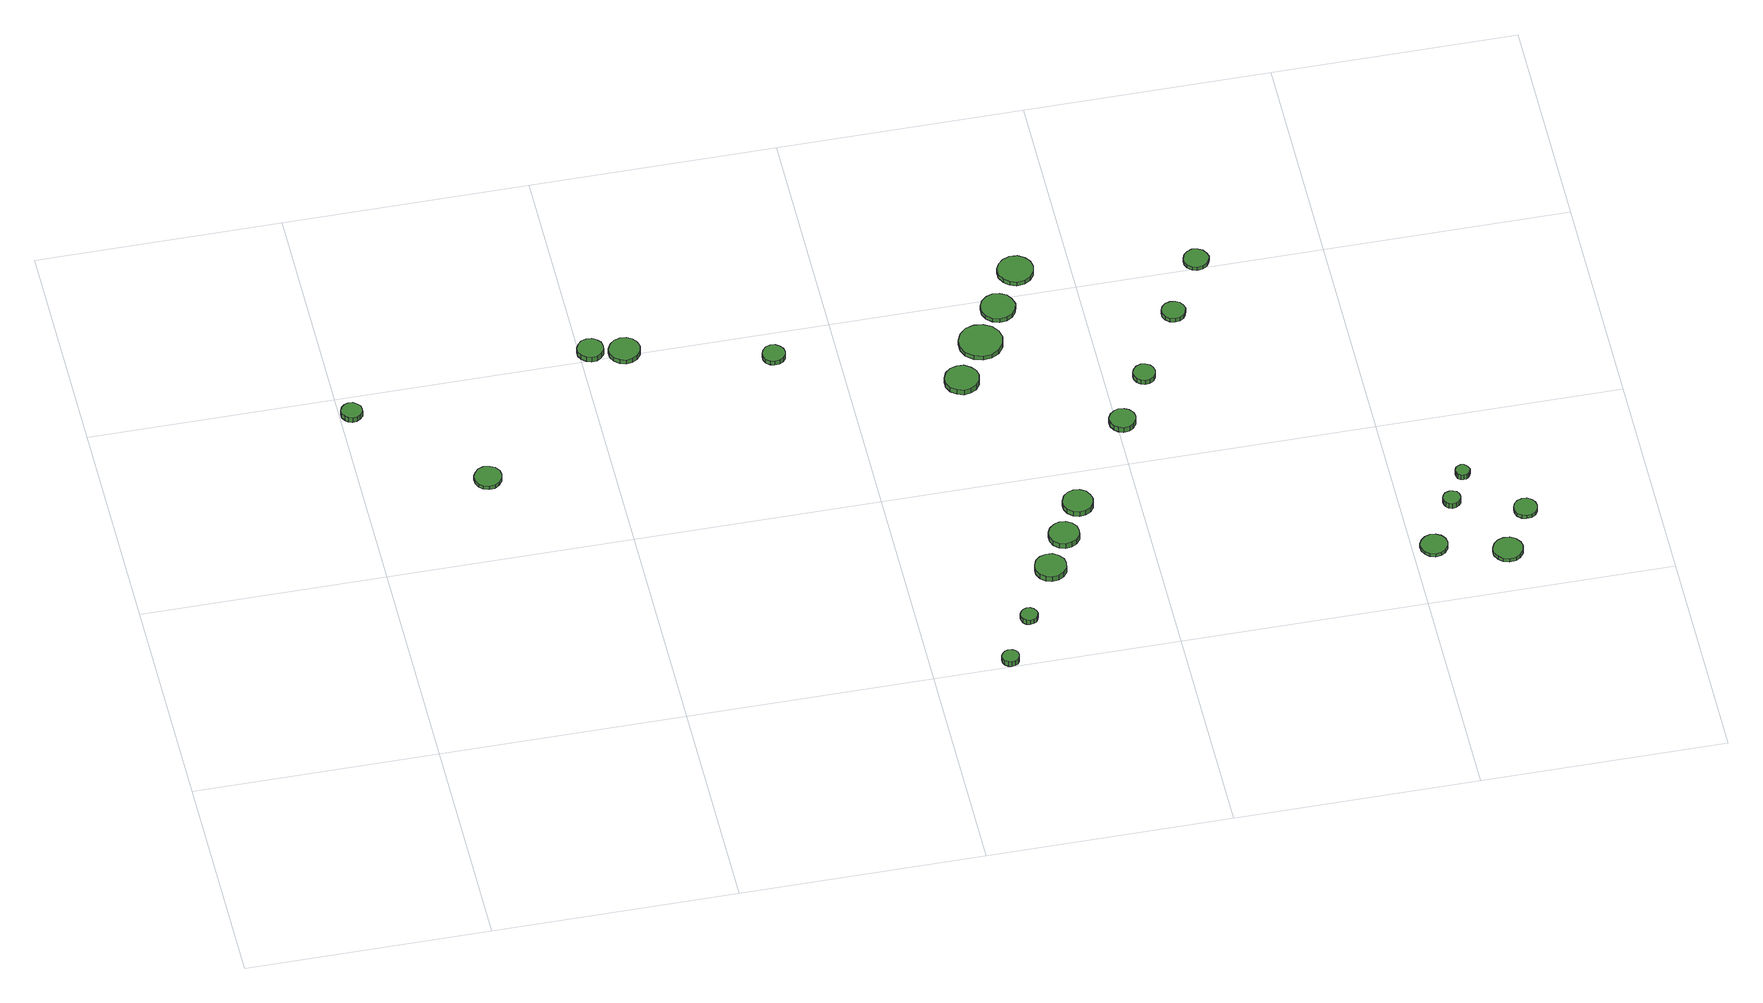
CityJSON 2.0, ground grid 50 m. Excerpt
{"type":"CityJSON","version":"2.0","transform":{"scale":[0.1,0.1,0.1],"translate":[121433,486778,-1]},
"CityObjects":{
"tree1":{"type":"SolitaryVegetationObject","attributes":{"function":"something"},"geometry":[{"type":"MultiSurface","lod":"1","boundaries":[[[0,1,2,3,4,5,6,7,8,9,10,11,12,13,14]],[[15,16,17,18,19,20,21,22,23,24,25,26,27,28,29]],[[0,29,28,1]],[[1,28,27,2]],[[2,27,26,3]],[[3,26,25,4]],[[4,25,24,5]],[[5,24,23,6]],[[6,23,22,7]],[[7,22,21,8]],[[8,21,20,9]],[[9,20,19,10]],[[10,19,18,11]],[[11,18,17,12]],[[12,17,16,13]],[[13,16,15,14]],[[14,15,29,0]]]}]},
"tree2":{"type":"SolitaryVegetationObject","attributes":{"function":"something"},"geometry":[{"type":"MultiSurface","lod":"1","boundaries":[[[30,31,32,33,34,35,36,37,38,39,40,41,42,43,44]],[[45,46,47,48,49,50,51,52,53,54,55,56,57,58,59]],[[30,59,58,31]],[[31,58,57,32]],[[32,57,56,33]],[[33,56,55,34]],[[34,55,54,35]],[[35,54,53,36]],[[36,53,52,37]],[[37,52,51,38]],[[38,51,50,39]],[[39,50,49,40]],[[40,49,48,41]],[[41,48,47,42]],[[42,47,46,43]],[[43,46,45,44]],[[44,45,59,30]]]}]},
"tree3":{"type":"SolitaryVegetationObject","attributes":{"function":"something"},"geometry":[{"type":"MultiSurface","lod":"1","boundaries":[[[60,61,62,63,64,65,66,67,68,69,70,71,72,73,74]],[[75,76,77,78,79,80,81,82,83,84,85,86,87,88,89]],[[60,89,88,61]],[[61,88,87,62]],[[62,87,86,63]],[[63,86,85,64]],[[64,85,84,65]],[[65,84,83,66]],[[66,83,82,67]],[[67,82,81,68]],[[68,81,80,69]],[[69,80,79,70]],[[70,79,78,71]],[[71,78,77,72]],[[72,77,76,73]],[[73,76,75,74]],[[74,75,89,60]]]}]},
"tree4":{"type":"SolitaryVegetationObject","attributes":{"function":"something"},"geometry":[{"type":"MultiSurface","lod":"1","boundaries":[[[90,91,92,93,94,95,96,97,98,99,100,101,102,103,104]],[[105,106,107,108,109,110,111,112,113,114,115,116,117,118,119]],[[90,119,118,91]],[[91,118,117,92]],[[92,117,116,93]],[[93,116,115,94]],[[94,115,114,95]],[[95,114,113,96]],[[96,113,112,97]],[[97,112,111,98]],[[98,111,110,99]],[[99,110,109,100]],[[100,109,108,101]],[[101,108,107,102]],[[102,107,106,103]],[[103,106,105,104]],[[104,105,119,90]]]}]},
"tree5":{"type":"SolitaryVegetationObject","attributes":{"function":"something"},"geometry":[{"type":"MultiSurface","lod":"1","boundaries":[[[120,121,122,123,124,125,126,127,128,129,130,131,132,133,134]],[[135,136,137,138,139,140,141,142,143,144,145,146,147,148,149]],[[120,149,148,121]],[[121,148,147,122]],[[122,147,146,123]],[[123,146,145,124]],[[124,145,144,125]],[[125,144,143,126]],[[126,143,142,127]],[[127,142,141,128]],[[128,141,140,129]],[[129,140,139,130]],[[130,139,138,131]],[[131,138,137,132]],[[132,137,136,133]],[[133,136,135,134]],[[134,135,149,120]]]}]},
"tree6":{"type":"SolitaryVegetationObject","attributes":{"function":"something"},"geometry":[{"type":"MultiSurface","lod":"1","boundaries":[[[150,151,152,153,154,155,156,157,158,159,160,161,162,163,164]],[[165,166,167,168,169,170,171,172,173,174,175,176,177,178,179]],[[150,179,178,151]],[[151,178,177,152]],[[152,177,176,153]],[[153,176,175,154]],[[154,175,174,155]],[[155,174,173,156]],[[156,173,172,157]],[[157,172,171,158]],[[158,171,170,159]],[[159,170,169,160]],[[160,169,168,161]],[[161,168,167,162]],[[162,167,166,163]],[[163,166,165,164]],[[164,165,179,150]]]}]},
"tree7":{"type":"SolitaryVegetationObject","attributes":{"function":"something"},"geometry":[{"type":"MultiSurface","lod":"1","boundaries":[[[180,181,182,183,184,185,186,187,188,189,190,191,192,193,194]],[[195,196,197,198,199,200,201,202,203,204,205,206,207,208,209]],[[180,209,208,181]],[[181,208,207,182]],[[182,207,206,183]],[[183,206,205,184]],[[184,205,204,185]],[[185,204,203,186]],[[186,203,202,187]],[[187,202,201,188]],[[188,201,200,189]],[[189,200,199,190]],[[190,199,198,191]],[[191,198,197,192]],[[192,197,196,193]],[[193,196,195,194]],[[194,195,209,180]]]}]},
"tree8":{"type":"SolitaryVegetationObject","attributes":{"function":"something"},"geometry":[{"type":"MultiSurface","lod":"1","boundaries":[[[210,211,212,213,214,215,216,217,218,219,220,221,222,223,224]],[[225,226,227,228,229,230,231,232,233,234,235,236,237,238,239]],[[210,239,238,211]],[[211,238,237,212]],[[212,237,236,213]],[[213,236,235,214]],[[214,235,234,215]],[[215,234,233,216]],[[216,233,232,217]],[[217,232,231,218]],[[218,231,230,219]],[[219,230,229,220]],[[220,229,228,221]],[[221,228,227,222]],[[222,227,226,223]],[[223,226,225,224]],[[224,225,239,210]]]}]},
"tree9":{"type":"SolitaryVegetationObject","attributes":{"function":"something"},"geometry":[{"type":"MultiSurface","lod":"1","boundaries":[[[240,241,242,243,244,245,246,247,248,249,250,251,252,253,254]],[[255,256,257,258,259,260,261,262,263,264,265,266,267,268,269]],[[240,269,268,241]],[[241,268,267,242]],[[242,267,266,243]],[[243,266,265,244]],[[244,265,264,245]],[[245,264,263,246]],[[246,263,262,247]],[[247,262,261,248]],[[248,261,260,249]],[[249,260,259,250]],[[250,259,258,251]],[[251,258,257,252]],[[252,257,256,253]],[[253,256,255,254]],[[254,255,269,240]]]}]},
"tree10":{"type":"SolitaryVegetationObject","attributes":{"function":"something"},"geometry":[{"type":"MultiSurface","lod":"1","boundaries":[[[270,271,272,273,274,275,276,277,278,279,280,281,282,283,284]],[[285,286,287,288,289,290,291,292,293,294,295,296,297,298,299]],[[270,299,298,271]],[[271,298,297,272]],[[272,297,296,273]],[[273,296,295,274]],[[274,295,294,275]],[[275,294,293,276]],[[276,293,292,277]],[[277,292,291,278]],[[278,291,290,279]],[[279,290,289,280]],[[280,289,288,281]],[[281,288,287,282]],[[282,287,286,283]],[[283,286,285,284]],[[284,285,299,270]]]}]},
"tree11":{"type":"SolitaryVegetationObject","attributes":{"function":"something"},"geometry":[{"type":"MultiSurface","lod":"1","boundaries":[[[300,301,302,303,304,305,306,307,308,309,310,311,312,313,314]],[[315,316,317,318,319,320,321,322,323,324,325,326,327,328,329]],[[300,329,328,301]],[[301,328,327,302]],[[302,327,326,303]],[[303,326,325,304]],[[304,325,324,305]],[[305,324,323,306]],[[306,323,322,307]],[[307,322,321,308]],[[308,321,320,309]],[[309,320,319,310]],[[310,319,318,311]],[[311,318,317,312]],[[312,317,316,313]],[[313,316,315,314]],[[314,315,329,300]]]}]},
"tree12":{"type":"SolitaryVegetationObject","attributes":{"function":"something"},"geometry":[{"type":"MultiSurface","lod":"1","boundaries":[[[330,331,332,333,334,335,336,337,338,339,340,341,342,343,344]],[[345,346,347,348,349,350,351,352,353,354,355,356,357,358,359]],[[330,359,358,331]],[[331,358,357,332]],[[332,357,356,333]],[[333,356,355,334]],[[334,355,354,335]],[[335,354,353,336]],[[336,353,352,337]],[[337,352,351,338]],[[338,351,350,339]],[[339,350,349,340]],[[340,349,348,341]],[[341,348,347,342]],[[342,347,346,343]],[[343,346,345,344]],[[344,345,359,330]]]}]},
"tree13":{"type":"SolitaryVegetationObject","attributes":{"function":"something"},"geometry":[{"type":"MultiSurface","lod":"1","boundaries":[[[360,361,362,363,364,365,366,367,368,369,370,371,372,373,374]],[[375,376,377,378,379,380,381,382,383,384,385,386,387,388,389]],[[360,389,388,361]],[[361,388,387,362]],[[362,387,386,363]],[[363,386,385,364]],[[364,385,384,365]],[[365,384,383,366]],[[366,383,382,367]],[[367,382,381,368]],[[368,381,380,369]],[[369,380,379,370]],[[370,379,378,371]],[[371,378,377,372]],[[372,377,376,373]],[[373,376,375,374]],[[374,375,389,360]]]}]},
"tree14":{"type":"SolitaryVegetationObject","attributes":{"function":"something"},"geometry":[{"type":"MultiSurface","lod":"1","boundaries":[[[390,391,392,393,394,395,396,397,398,399,400,401,402,403,404]],[[405,406,407,408,409,410,411,412,413,414,415,416,417,418,419]],[[390,419,418,391]],[[391,418,417,392]],[[392,417,416,393]],[[393,416,415,394]],[[394,415,414,395]],[[395,414,413,396]],[[396,413,412,397]],[[397,412,411,398]],[[398,411,410,399]],[[399,410,409,400]],[[400,409,408,401]],[[401,408,407,402]],[[402,407,406,403]],[[403,406,405,404]],[[404,405,419,390]]]}]},
"tree15":{"type":"SolitaryVegetationObject","attributes":{"function":"something"},"geometry":[{"type":"MultiSurface","lod":"1","boundaries":[[[420,421,422,423,424,425,426,427,428,429,430,431,432,433,434]],[[435,436,437,438,439,440,441,442,443,444,445,446,447,448,449]],[[420,449,448,421]],[[421,448,447,422]],[[422,447,446,423]],[[423,446,445,424]],[[424,445,444,425]],[[425,444,443,426]],[[426,443,442,427]],[[427,442,441,428]],[[428,441,440,429]],[[429,440,439,430]],[[430,439,438,431]],[[431,438,437,432]],[[432,437,436,433]],[[433,436,435,434]],[[434,435,449,420]]]}]},
"tree16":{"type":"SolitaryVegetationObject","attributes":{"function":"something"},"geometry":[{"type":"MultiSurface","lod":"1","boundaries":[[[450,451,452,453,454,455,456,457,458,459,460,461,462,463,464]],[[465,466,467,468,469,470,471,472,473,474,475,476,477,478,479]],[[450,479,478,451]],[[451,478,477,452]],[[452,477,476,453]],[[453,476,475,454]],[[454,475,474,455]],[[455,474,473,456]],[[456,473,472,457]],[[457,472,471,458]],[[458,471,470,459]],[[459,470,469,460]],[[460,469,468,461]],[[461,468,467,462]],[[462,467,466,463]],[[463,466,465,464]],[[464,465,479,450]]]}]},
"tree17":{"type":"SolitaryVegetationObject","attributes":{"function":"something"},"geometry":[{"type":"MultiSurface","lod":"1","boundaries":[[[480,481,482,483,484,485,486,487,488,489,490,491,492,493,494]],[[495,496,497,498,499,500,501,502,503,504,505,506,507,508,509]],[[480,509,508,481]],[[481,508,507,482]],[[482,507,506,483]],[[483,506,505,484]],[[484,505,504,485]],[[485,504,503,486]],[[486,503,502,487]],[[487,502,501,488]],[[488,501,500,489]],[[489,500,499,490]],[[490,499,498,491]],[[491,498,497,492]],[[492,497,496,493]],[[493,496,495,494]],[[494,495,509,480]]]}]},
"tree18":{"type":"SolitaryVegetationObject","attributes":{"function":"something"},"geometry":[{"type":"MultiSurface","lod":"1","boundaries":[[[510,511,512,513,514,515,516,517,518,519,520,521,522,523,524]],[[525,526,527,528,529,530,531,532,533,534,535,536,537,538,539]],[[510,539,538,511]],[[511,538,537,512]],[[512,537,536,513]],[[513,536,535,514]],[[514,535,534,515]],[[515,534,533,516]],[[516,533,532,517]],[[517,532,531,518]],[[518,531,530,519]],[[519,530,529,520]],[[520,529,528,521]],[[521,528,527,522]],[[522,527,526,523]],[[523,526,525,524]],[[524,525,539,510]]]}]},
"tree19":{"type":"SolitaryVegetationObject","attributes":{"function":"something"},"geometry":[{"type":"MultiSurface","lod":"1","boundaries":[[[540,541,542,543,544,545,546,547,548,549,550,551,552,553,554]],[[555,556,557,558,559,560,561,562,563,564,565,566,567,568,569]],[[540,569,568,541]],[[541,568,567,542]],[[542,567,566,543]],[[543,566,565,544]],[[544,565,564,545]],[[545,564,563,546]],[[546,563,562,547]],[[547,562,561,548]],[[548,561,560,549]],[[549,560,559,550]],[[550,559,558,551]],[[551,558,557,552]],[[552,557,556,553]],[[553,556,555,554]],[[554,555,569,540]]]}]},
"tree20":{"type":"SolitaryVegetationObject","attributes":{"function":"something"},"geometry":[{"type":"MultiSurface","lod":"1","boundaries":[[[570,571,572,573,574,575,576,577,578,579,580,581,582,583,584]],[[585,586,587,588,589,590,591,592,593,594,595,596,597,598,599]],[[570,599,598,571]],[[571,598,597,572]],[[572,597,596,573]],[[573,596,595,574]],[[574,595,594,575]],[[575,594,593,576]],[[576,593,592,577]],[[577,592,591,578]],[[578,591,590,579]],[[579,590,589,580]],[[580,589,588,581]],[[581,588,587,582]],[[582,587,586,583]],[[583,586,585,584]],[[584,585,599,570]]]}]},
"tree21":{"type":"SolitaryVegetationObject","attributes":{"function":"something"},"geometry":[{"type":"MultiSurface","lod":"1","boundaries":[[[600,601,602,603,604,605,606,607,608,609,610,611,612,613,614]],[[615,616,617,618,619,620,621,622,623,624,625,626,627,628,629]],[[600,629,628,601]],[[601,628,627,602]],[[602,627,626,603]],[[603,626,625,604]],[[604,625,624,605]],[[605,624,623,606]],[[606,623,622,607]],[[607,622,621,608]],[[608,621,620,609]],[[609,620,619,610]],[[610,619,618,611]],[[611,618,617,612]],[[612,617,616,613]],[[613,616,615,614]],[[614,615,629,600]]]}]},
"tree22":{"type":"SolitaryVegetationObject","attributes":{"function":"something"},"geometry":[{"type":"MultiSurface","lod":"1","boundaries":[[[630,631,632,633,634,635,636,637,638,639,640,641,642,643,644]],[[645,646,647,648,649,650,651,652,653,654,655,656,657,658,659]],[[630,659,658,631]],[[631,658,657,632]],[[632,657,656,633]],[[633,656,655,634]],[[634,655,654,635]],[[635,654,653,636]],[[636,653,652,637]],[[637,652,651,638]],[[638,651,650,639]],[[639,650,649,640]],[[640,649,648,641]],[[641,648,647,642]],[[642,647,646,643]],[[643,646,645,644]],[[644,645,659,630]]]}]},
"tree23":{"type":"SolitaryVegetationObject","attributes":{"function":"something"},"geometry":[{"type":"MultiSurface","lod":"1","boundaries":[[[660,661,662,663,664,665,666,667,668,669,670,671,672,673,674]],[[675,676,677,678,679,680,681,682,683,684,685,686,687,688,689]],[[660,689,688,661]],[[661,688,687,662]],[[662,687,686,663]],[[663,686,685,664]],[[664,685,684,665]],[[665,684,683,666]],[[666,683,682,667]],[[667,682,681,668]],[[668,681,680,669]],[[669,680,679,670]],[[670,679,678,671]],[[671,678,677,672]],[[672,677,676,673]],[[673,676,675,674]],[[674,675,689,660]]]}]}
},
"vertices":[
[45,949,23],[44,958,23],[38,965,23],[31,970,23],[22,971,23],[13,968,23],[7,962,23],[3,954,23],[3,945,23],[7,937,23],[13,931,23],[22,928,23],[31,929,23],[38,933,23],[44,940,23],[44,940,11],[38,933,11],[31,929,11],[22,928,11],[13,931,11],[7,937,11],[3,945,11],[3,954,11],[7,962,11],[13,968,11],[22,971,11],[31,970,11],[38,965,11],[44,958,11],[45,949,11],
[279,722,16],[277,733,16],[270,743,16],[260,748,16],[248,750,16],[237,746,16],[229,738,16],[224,728,16],[224,716,16],[229,705,16],[237,698,16],[248,694,16],[260,695,16],[270,701,16],[277,710,16],[277,710,7],[270,701,7],[260,695,7],[248,694,7],[237,698,7],[229,705,7],[224,716,7],[224,728,7],[229,738,7],[237,746,7],[248,750,7],[260,748,7],[270,743,7],[277,733,7],[279,722,7],
[549,1024,19],[547,1035,19],[540,1043,19],[531,1049,19],[520,1050,19],[509,1047,19],[501,1039,19],[496,1029,19],[496,1018,19],[501,1008,19],[509,1001,19],[520,997,19],[531,998,19],[540,1004,19],[547,1013,19],[547,1013,7],[540,1004,7],[531,998,7],[520,997,7],[509,1001,7],[501,1008,7],[496,1018,7],[496,1029,7],[501,1039,7],[509,1047,7],[520,1050,7],[531,1049,7],[540,1043,7],[547,1035,7],[549,1024,7],
[620,1009,18],[617,1022,18],[609,1032,18],[598,1039,18],[585,1040,18],[573,1036,18],[563,1027,18],[557,1015,18],[557,1002,18],[563,990,18],[573,981,18],[585,977,18],[598,979,18],[609,985,18],[617,996,18],[617,996,7],[609,985,7],[598,979,7],[585,977,7],[573,981,7],[563,990,7],[557,1002,7],[557,1015,7],[563,1027,7],[573,1036,7],[585,1040,7],[598,1039,7],[609,1032,7],[617,1022,7],[620,1009,7],
[898,936,18],[896,945,18],[890,953,18],[882,958,18],[872,959,18],[863,956,18],[856,949,18],[852,940,18],[852,931,18],[856,922,18],[863,916,18],[872,913,18],[882,914,18],[890,919,18],[896,926,18],[896,926,7],[890,919,7],[882,914,7],[872,913,7],[863,916,7],[856,922,7],[852,931,7],[852,940,7],[856,949,7],[863,956,7],[872,959,7],[882,958,7],[890,953,7],[896,945,7],[898,936,7],
[1176,18,20],[1175,25,20],[1171,31,20],[1165,34,20],[1157,35,20],[1151,33,20],[1145,28,20],[1142,22,20],[1142,14,20],[1145,8,20],[1151,3,20],[1157,1,20],[1165,2,20],[1171,5,20],[1175,11,20],[1175,11,7],[1171,5,7],[1165,2,7],[1157,1,7],[1151,3,7],[1145,8,7],[1142,14,7],[1142,22,7],[1145,28,7],[1151,33,7],[1157,35,7],[1165,34,7],[1171,31,7],[1175,25,7],[1176,18,7],
[1237,124,19],[1235,131,19],[1231,137,19],[1225,141,19],[1217,142,19],[1210,139,19],[1205,135,19],[1202,128,19],[1202,121,19],[1205,114,19],[1210,109,19],[1217,107,19],[1225,108,19],[1231,111,19],[1235,117,19],[1235,117,7],[1231,111,7],[1225,108,7],[1217,107,7],[1210,109,7],[1205,114,7],[1202,121,7],[1202,128,7],[1205,135,7],[1210,139,7],[1217,142,7],[1225,141,7],[1231,137,7],[1235,131,7],[1237,124,7],
[1320,246,20],[1318,259,20],[1310,270,20],[1298,277,20],[1285,278,20],[1272,274,20],[1262,265,20],[1257,253,20],[1257,240,20],[1262,227,20],[1272,218,20],[1285,214,20],[1298,216,20],[1310,222,20],[1318,233,20],[1318,233,7],[1310,222,7],[1298,216,7],[1285,214,7],[1272,218,7],[1262,227,7],[1257,240,7],[1257,253,7],[1262,265,7],[1272,274,7],[1285,278,7],[1298,277,7],[1310,270,7],[1318,259,7],[1320,246,7],
[1363,326,23],[1361,339,23],[1353,349,23],[1342,356,23],[1329,357,23],[1317,353,23],[1307,344,23],[1302,333,23],[1302,320,23],[1307,308,23],[1317,299,23],[1329,295,23],[1342,297,23],[1353,303,23],[1361,314,23],[1361,314,10],[1353,303,10],[1342,297,10],[1329,295,10],[1317,299,10],[1307,308,10],[1302,320,10],[1302,333,10],[1307,344,10],[1317,353,10],[1329,357,10],[1342,356,10],[1353,349,10],[1361,339,10],[1363,326,10],
[1259,789,21],[1256,803,21],[1247,814,21],[1235,822,21],[1221,823,21],[1207,819,21],[1196,809,21],[1190,796,21],[1190,781,21],[1196,768,21],[1207,759,21],[1221,754,21],[1235,756,21],[1247,763,21],[1256,775,21],[1256,775,8],[1247,763,8],[1235,756,8],[1221,754,8],[1207,759,8],[1196,768,8],[1190,781,8],[1190,796,8],[1196,809,8],[1207,819,8],[1221,823,8],[1235,822,8],[1247,814,8],[1256,803,8],[1259,789,8],
[1408,405,25],[1405,417,25],[1398,428,25],[1387,434,25],[1374,436,25],[1362,432,25],[1352,423,25],[1347,411,25],[1347,398,25],[1352,387,25],[1362,378,25],[1374,374,25],[1387,375,25],[1398,382,25],[1405,392,25],[1405,392,12],[1398,382,12],[1387,375,12],[1374,374,12],[1362,378,12],[1352,387,12],[1347,398,12],[1347,411,12],[1352,423,12],[1362,432,12],[1374,436,12],[1387,434,12],[1398,428,12],[1405,417,12],[1408,405,12],
[1327,885,18],[1323,903,18],[1312,918,18],[1296,927,18],[1278,929,18],[1260,924,18],[1246,911,18],[1239,894,18],[1239,876,18],[1246,859,18],[1260,847,18],[1278,841,18],[1296,843,18],[1312,852,18],[1323,867,18],[1323,867,7],[1312,852,7],[1296,843,7],[1278,841,7],[1260,847,7],[1246,859,7],[1239,876,7],[1239,894,7],[1246,911,7],[1260,924,7],[1278,929,7],[1296,927,7],[1312,918,7],[1323,903,7],[1327,885,7],
[1371,971,17],[1367,986,17],[1359,998,17],[1346,1005,17],[1332,1007,17],[1318,1002,17],[1307,992,17],[1301,979,17],[1301,964,17],[1307,951,17],[1318,941,17],[1332,936,17],[1346,938,17],[1359,945,17],[1367,957,17],[1367,957,7],[1359,945,7],[1346,938,7],[1332,936,7],[1318,941,7],[1307,951,7],[1301,964,7],[1301,979,7],[1307,992,7],[1318,1002,7],[1332,1007,7],[1346,1005,7],[1359,998,7],[1367,986,7],[1371,971,7],
[1538,612,23],[1536,623,23],[1529,632,23],[1520,637,23],[1508,639,23],[1498,635,23],[1490,628,23],[1485,618,23],[1485,606,23],[1490,596,23],[1498,589,23],[1508,585,23],[1520,586,23],[1529,592,23],[1536,601,23],[1536,601,10],[1529,592,10],[1520,586,10],[1508,585,10],[1498,589,10],[1490,596,10],[1485,606,10],[1485,618,10],[1490,628,10],[1498,635,10],[1508,639,10],[1520,637,10],[1529,632,10],[1536,623,10],[1538,612,10],
[1427,1065,17],[1424,1080,17],[1415,1092,17],[1402,1100,17],[1386,1101,17],[1372,1096,17],[1361,1086,17],[1354,1072,17],[1354,1057,17],[1361,1043,17],[1372,1033,17],[1386,1028,17],[1402,1030,17],[1415,1037,17],[1424,1050,17],[1424,1050,7],[1415,1037,7],[1402,1030,7],[1386,1028,7],[1372,1033,7],[1361,1043,7],[1354,1057,7],[1354,1072,7],[1361,1086,7],[1372,1096,7],[1386,1101,7],[1402,1100,7],[1415,1092,7],[1424,1080,7],[1427,1065,7],
[1603,732,18],[1601,741,18],[1596,749,18],[1587,754,18],[1578,755,18],[1569,752,18],[1562,745,18],[1558,736,18],[1558,727,18],[1562,718,18],[1569,712,18],[1578,709,18],[1587,710,18],[1596,715,18],[1601,722,18],[1601,722,7],[1596,715,7],[1587,710,7],[1578,709,7],[1569,712,7],[1562,718,7],[1558,727,7],[1558,736,7],[1562,745,7],[1569,752,7],[1578,755,7],[1587,754,7],[1596,749,7],[1601,741,7],[1603,732,7],
[1698,889,17],[1695,899,17],[1690,907,17],[1681,912,17],[1671,913,17],[1661,910,17],[1653,903,17],[1649,894,17],[1649,884,17],[1653,875,17],[1661,868,17],[1671,865,17],[1681,866,17],[1690,871,17],[1695,879,17],[1695,879,7],[1690,871,7],[1681,866,7],[1671,865,7],[1661,868,7],[1653,875,7],[1649,884,7],[1649,894,7],[1653,903,7],[1661,910,7],[1671,913,7],[1681,912,7],[1690,907,7],[1695,899,7],[1698,889,7],
[1773,1021,16],[1770,1031,16],[1764,1040,16],[1755,1045,16],[1744,1047,16],[1734,1043,16],[1726,1036,16],[1722,1026,16],[1722,1016,16],[1726,1006,16],[1734,999,16],[1744,995,16],[1755,997,16],[1764,1002,16],[1770,1011,16],[1770,1011,7],[1764,1002,7],[1755,997,7],[1744,995,7],[1734,999,7],[1726,1006,7],[1722,1016,7],[1722,1026,7],[1726,1036,7],[1734,1043,7],[1744,1047,7],[1755,1045,7],[1764,1040,7],[1770,1031,7],[1773,1021,7],
[2071,151,15],[2069,162,15],[2062,172,15],[2052,177,15],[2041,179,15],[2030,175,15],[2021,167,15],[2016,157,15],[2016,145,15],[2021,135,15],[2030,127,15],[2041,123,15],[2052,125,15],[2062,130,15],[2069,140,15],[2069,140,7],[2062,130,7],[2052,125,7],[2041,123,7],[2030,127,7],[2021,135,7],[2016,145,7],[2016,157,7],[2021,167,7],[2030,175,7],[2041,179,7],[2052,177,7],[2062,172,7],[2069,162,7],[2071,151,7],
[2121,265,20],[2120,273,20],[2116,279,20],[2109,282,20],[2102,283,20],[2094,281,20],[2089,276,20],[2086,269,20],[2086,262,20],[2089,255,20],[2094,250,20],[2102,247,20],[2109,248,20],[2116,252,20],[2120,258,20],[2120,258,7],[2116,252,7],[2109,248,7],[2102,247,7],[2094,250,7],[2089,255,7],[2086,262,7],[2086,269,7],[2089,276,7],[2094,281,7],[2102,283,7],[2109,282,7],[2116,279,7],[2120,273,7],[2121,265,7],
[2215,109,16],[2212,121,16],[2204,132,16],[2194,138,16],[2181,139,16],[2169,135,16],[2160,127,16],[2154,115,16],[2154,103,16],[2160,91,16],[2169,83,16],[2181,79,16],[2194,80,16],[2204,86,16],[2212,97,16],[2212,97,7],[2204,86,7],[2194,80,7],[2181,79,7],[2169,83,7],[2160,91,7],[2154,103,7],[2154,115,7],[2160,127,7],[2169,135,7],[2181,139,7],[2194,138,7],[2204,132,7],[2212,121,7],[2215,109,7],
[2155,334,21],[2153,340,21],[2150,345,21],[2145,348,21],[2139,349,21],[2133,347,21],[2128,343,21],[2126,337,21],[2126,331,21],[2128,325,21],[2133,321,21],[2139,320,21],[2145,320,21],[2150,323,21],[2153,328,21],[2153,328,8],[2150,323,8],[2145,320,8],[2139,320,8],[2133,321,8],[2128,325,8],[2126,331,8],[2126,337,8],[2128,343,8],[2133,347,8],[2139,349,8],[2145,348,8],[2150,345,8],[2153,340,8],[2155,334,8],
[2265,212,17],[2263,222,17],[2258,230,17],[2249,235,17],[2239,236,17],[2229,233,17],[2222,226,17],[2218,217,17],[2218,207,17],[2222,198,17],[2229,191,17],[2239,188,17],[2249,189,17],[2258,194,17],[2263,202,17],[2263,202,8],[2258,194,8],[2249,189,8],[2239,188,8],[2229,191,8],[2222,198,8],[2218,207,8],[2218,217,8],[2222,226,8],[2229,233,8],[2239,236,8],[2249,235,8],[2258,230,8],[2263,222,8],[2265,212,8]
]}
